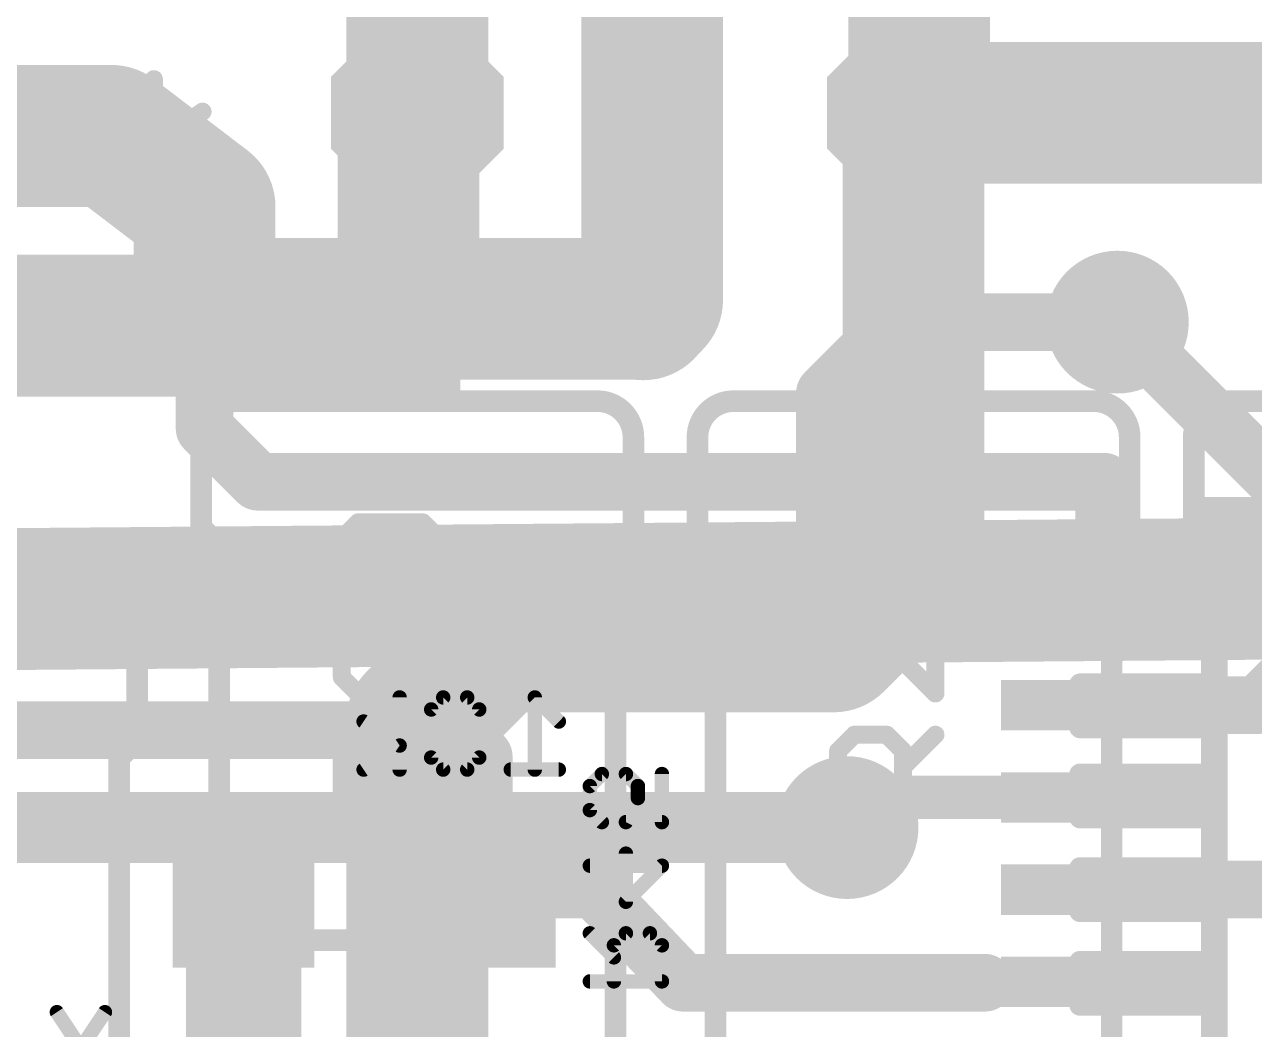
# Model space of a CAD drawing. Header units: inches. Extents: x -5 to 142, y -3 to 122.
# Drawn here: x 102.23 to 110.9, y 67.64 to 74.72 of the extents above; entities that cross this region are included whole.
import ezdxf

# ---------------------------------------------------------------- set-up
doc = ezdxf.new("R2010")
doc.units = ezdxf.units.IN
doc.header["$MEASUREMENT"] = 0
for name, color, linetype in [('1', 22, 'Continuous'), ('15', 22, 'Continuous'), ('16', 175, 'Continuous'), ('17', 82, 'Continuous'), ('18', 82, 'Continuous'), ('2', 175, 'Continuous'), ('21', 253, 'Continuous'), ('22', 253, 'Continuous'), ('25', 253, 'Continuous'), ('26', 253, 'Continuous'), ('27', 253, 'Continuous'), ('28', 253, 'Continuous'), ('51', 253, 'Continuous'), ('52', 253, 'Continuous')]:
    doc.layers.add(name, color=color, linetype=linetype)

# ---------------------------------------------------------------- blocks, each defined once
blk = doc.blocks.new('RECT')
blk.add_solid([(-0.5, -0.5), (0.5, -0.5), (-0.5, 0.5), (0.5, 0.5)])
blk = doc.blocks.new('OCTAGONP')
at = {"const_width": 0.5}
blk.add_lwpolyline([(-0.25, -0.1036), (-0.25, 0.1036), (-0.1036, 0.25), (0.1036, 0.25), (0.25, 0.1036), (0.25, -0.1036), (0.1036, -0.25), (-0.1036, -0.25), (-0.25, -0.1036), (-0.25, 0.1036)], dxfattribs=at)
blk = doc.blocks.new('ROUNDP')
at = {"const_width": 0.5}
blk.add_lwpolyline([(0, -0.25, 1), (0, 0.25, 1), (0, -0.25)], format="xyb", dxfattribs=at)
blk = doc.blocks.new('ROUNDV')
at = {"const_width": 0.5}
blk.add_lwpolyline([(0, -0.25, 1), (0, 0.25, 1), (0, -0.25)], format="xyb", dxfattribs=at)

msp = doc.modelspace()

# ---------------------------------------------------------------- linework, layer by layer
at = {"layer": '1', "const_width": 1}
for points in [[(108.54, 77.75), (108.54, 74.14)], [(105, 77.375), (105, 74.1)], [(104.9375, 74.0375), (105, 74.1)], [(108.54, 74.14), (108.5, 74.1)], [(108.5, 74.1), (112, 74.1)], [(108.5, 74.1), (108.5, 70.9375)], [(104.9375, 72.875), (104.9375, 74.0375)], [(104.6625, 72.6), (104.9375, 72.875)], [(101.5, 72.6), (104.6625, 72.6)], [(108.5, 70.9375), (107.9375, 70.375)], [(105.5625, 70.375), (105, 69.8125)], [(107.9375, 70.375), (105.5625, 70.375)], [(105, 69.8125), (105, 61.4)]]:
    msp.add_lwpolyline(points, dxfattribs=at)
at = {"layer": '1', "const_width": 0.5}
for points in [[(105.1768, 73.9232, 1), (104.8232, 74.2768)], [(108.5, 74.35, 1), (108.5, 73.85)], [(108.75, 74.1, 1), (108.25, 74.1)], [(108.7168, 73.9632, 1), (108.3632, 74.3168)], [(105.1875, 74.0375, 1), (104.6875, 74.0375)], [(108.3232, 74.2768, 1), (108.6768, 73.9232)], [(104.7607, 74.2143, 1), (105.1143, 73.8607)], [(104.75, 74.1, 1), (105.25, 74.1)], [(108.29, 74.14, 1), (108.79, 74.14)], [(105.1143, 72.6982, 1), (104.7607, 73.0518)], [(104.6875, 72.875, 1), (105.1875, 72.875)], [(104.6625, 72.35, 1), (104.6625, 72.85)], [(104.4857, 72.7768, 1), (104.8393, 72.4232)], [(108.6768, 70.7607, 1), (108.3232, 71.1143)], [(108.25, 70.9375, 1), (108.75, 70.9375)], [(105.5625, 70.625, 1), (105.5625, 70.125)], [(105.7393, 70.1982, 1), (105.3857, 70.5518)], [(107.9375, 70.125, 1), (107.9375, 70.625)], [(107.7607, 70.5518, 1), (108.1143, 70.1982)], [(105.25, 69.8125, 1), (104.75, 69.8125)], [(104.8232, 69.9893, 1), (105.1768, 69.6357)]]:
    msp.add_lwpolyline(points, format="xyb", dxfattribs=at)
at = {"layer": '15', "const_width": 0.4064}
for points in [[(108.375, 72.625), (107.875, 72.125)], [(109.9375, 72.625), (108.375, 72.625)], [(107.875, 72.125), (107.875, 70.9688)], [(107.875, 70.9688), (107.4375, 70.5312)], [(107.4375, 70.5312), (96.3125, 70.5312)]]:
    msp.add_lwpolyline(points, dxfattribs=at)
at = {"layer": '15', "const_width": 0.2032}
for points in [[(108.375, 72.7266, 1), (108.375, 72.5234)], [(108.4468, 72.5532, 1), (108.3032, 72.6968)], [(109.9375, 72.5234, 1), (109.9375, 72.7266)], [(107.9766, 72.125, 1), (107.7734, 72.125)], [(107.8032, 72.1968, 1), (107.9468, 72.0532)], [(107.9468, 70.8969, 1), (107.8032, 71.0406)], [(107.7734, 70.9688, 1), (107.9766, 70.9688)], [(107.3657, 70.6031, 1), (107.5093, 70.4594)], [(107.4375, 70.4297, 1), (107.4375, 70.6328)]]:
    msp.add_lwpolyline(points, format="xyb", dxfattribs=at)
at = {"layer": '16'}
for points, const_width in [([(106.6562, 75.75), (106.6562, 72.7812)], 1), ([(94.2, 73.675), (103.2313, 73.675)], 0.4064), ([(103.2313, 73.675), (103.5, 73.4062)], 0.4064), ([(103.5, 73.4062), (103.5, 71.875)], 0.4064), ([(106.6562, 72.7812), (106.5938, 72.7188)], 1), ([(111.125, 71.4375), (109.9375, 72.625)], 0.4064), ([(103.5, 71.875), (103.875, 71.5)], 0.4064), ([(103.875, 71.5), (109.8438, 71.5)], 0.4064), ([(109.8438, 71.5), (109.8438, 70.625)], 0.4064), ([(109.8438, 70.625), (109.859, 70.5625)], 0.3048), ([(109.859, 70.5625), (109.8715, 70.575)], 0.3048), ([(110.925, 69.925), (111.125, 70.125)], 0.4064), ([(109.8715, 69.925), (110.925, 69.925)], 0.4064), ([(95, 69.75), (105.3125, 69.75)], 0.4064), ([(105.3125, 69.75), (105.4688, 69.5625)], 0.4064), ([(105.4688, 69.5625), (105.4688, 68.6313)], 0.4064), ([(108.2438, 69.275), (108.0312, 69.0625)], 0.3048), ([(109.8715, 69.275), (108.2438, 69.275)], 0.3048), ([(103.775, 68.625), (103.775, 67)], 0.8128), ([(105.4688, 68.6313), (105.475, 68.625)], 0.4064), ([(105.475, 68.625), (106.25, 68.625)], 0.4064), ([(106.25, 68.625), (106.875, 67.9688)], 0.4064), ([(109.8715, 68.625), (111.5, 68.625)], 0.4064), ([(106.875, 67.9688), (109.0027, 67.9688)], 0.4064), ([(109.0027, 67.9688), (109.8715, 67.975)], 0.3048)]:
    msp.add_lwpolyline(points, dxfattribs=dict(at, const_width=const_width))
for points, const_width in [([(103.3031, 73.7468, 1), (103.1594, 73.6032)], 0.2032), ([(103.2313, 73.5734, 1), (103.2313, 73.7766)], 0.2032), ([(103.6016, 73.4062, 1), (103.3984, 73.4062)], 0.2032), ([(103.4282, 73.3344, 1), (103.5718, 73.4781)], 0.2032), ([(106.833, 72.6045, 1), (106.4795, 72.958)], 0.5), ([(106.417, 72.8955, 1), (106.7705, 72.542)], 0.5), ([(106.4062, 72.7812, 1), (106.9062, 72.7812)], 0.5), ([(110.0093, 72.6968, 1), (109.8657, 72.5532)], 0.2032), ([(103.5718, 71.9468, 1), (103.4282, 71.8032)], 0.2032), ([(103.3984, 71.875, 1), (103.6016, 71.875)], 0.2032), ([(103.875, 71.6016, 1), (103.875, 71.3984)], 0.2032), ([(103.8032, 71.4282, 1), (103.9468, 71.5718)], 0.2032), ([(109.9454, 71.5, 1), (109.7421, 71.5)], 0.2032), ([(109.8438, 71.3984, 1), (109.8438, 71.6016)], 0.2032), ([(109.9178, 70.643, 1), (109.7697, 70.607)], 0.1524), ([(109.7421, 70.625, 1), (109.9454, 70.625)], 0.2032), ([(109.8051, 70.6164, 1), (109.9128, 70.5086)], 0.1524), ([(109.9253, 70.5211, 1), (109.8176, 70.6289)], 0.1524), ([(109.7849, 70.5445, 1), (109.933, 70.5805)], 0.1524), ([(109.8715, 70.0266, 1), (109.8715, 69.8234)], 0.2032), ([(110.8532, 69.9968, 1), (110.9968, 69.8532)], 0.2032), ([(110.925, 69.8234, 1), (110.925, 70.0266)], 0.2032), ([(105.3906, 69.815, 1), (105.2344, 69.685)], 0.2032), ([(105.3125, 69.6484, 1), (105.3125, 69.8516)], 0.2032), ([(105.5704, 69.5625, 1), (105.3671, 69.5625)], 0.2032), ([(105.3907, 69.4975, 1), (105.5468, 69.6275)], 0.2032), ([(108.2438, 69.3512, 1), (108.2438, 69.1988)], 0.1524), ([(108.2976, 69.2211, 1), (108.1899, 69.3289)], 0.1524), ([(109.8715, 69.1988, 1), (109.8715, 69.3512)], 0.1524), ([(107.9774, 69.1164, 1), (108.0851, 69.0086)], 0.1524), ([(103.9782, 68.625, 1), (103.5718, 68.625)], 0.4064), ([(105.5406, 68.7031, 1), (105.3969, 68.5594)], 0.2032), ([(105.475, 68.7266, 1), (105.475, 68.5234)], 0.2032), ([(105.4032, 68.5532, 1), (105.5468, 68.6968)], 0.2032), ([(106.3236, 68.6951, 1), (106.1764, 68.5549)], 0.2032), ([(106.25, 68.5234, 1), (106.25, 68.7266)], 0.2032), ([(109.8715, 68.7266, 1), (109.8715, 68.5234)], 0.2032), ([(105.3671, 68.6313, 1), (105.5704, 68.6313)], 0.2032), ([(106.875, 68.0703, 1), (106.875, 67.8672)], 0.2032), ([(109.0027, 67.8672, 1), (109.0027, 68.0703)], 0.2032), ([(106.8014, 67.8987, 1), (106.9486, 68.0388)], 0.2032), ([(109.0022, 68.0449, 1), (109.0032, 67.8926)], 0.1524), ([(109.872, 67.8988, 1), (109.8709, 68.0512)], 0.1524)]:
    msp.add_lwpolyline(points, format="xyb", dxfattribs=dict(at, const_width=const_width))
at = {"layer": '2'}
for points, const_width in [([(102.8438, 73.9375), (98.5625, 73.9375)], 1), ([(103.5, 73.4375), (102.8438, 73.9375)], 1), ([(103.5, 72.7188), (103.5, 73.4375)], 1), ([(106.5938, 72.7188), (103.5, 72.7188)], 1), ([(96.3438, 70.625), (111.4688, 70.75)], 1), ([(108.0312, 69.0625), (87.625, 69.0625)], 0.5)]:
    msp.add_lwpolyline(points, dxfattribs=dict(at, const_width=const_width))
for points, const_width in [([(102.9953, 74.1364, 1), (102.6922, 73.7386)], 0.5), ([(102.8438, 73.6875, 1), (102.8438, 74.1875)], 0.5), ([(103.75, 73.4375, 1), (103.25, 73.4375)], 0.5), ([(103.3485, 73.2386, 1), (103.6515, 73.6364)], 0.5), ([(103.5, 72.9688, 1), (103.5, 72.4688)], 0.5), ([(106.5938, 72.4688, 1), (106.5938, 72.9688)], 0.5), ([(103.25, 72.7188, 1), (103.75, 72.7188)], 0.5), ([(108.0312, 68.9375, 1), (108.0312, 69.1875)], 0.25)]:
    msp.add_lwpolyline(points, format="xyb", dxfattribs=dict(at, const_width=const_width))
at = {"layer": '21'}
for points, const_width in [([(103.73, 72.068, 0.4142), (103.476, 71.814)], 0.1524), ([(103.73, 72.1061, 1), (103.73, 72.0299)], 0.0762), ([(103.73, 72.0299, 1), (103.73, 72.1061)], 0.0762), ([(106.524, 71.814, 0.4142), (106.27, 72.068)], 0.1524), ([(106.27, 72.1061, 1), (106.27, 72.0299)], 0.0762), ([(106.27, 72.0299, 1), (106.27, 72.1061)], 0.0762), ([(107.23, 72.068, 0.4142), (106.976, 71.814)], 0.1524), ([(107.23, 72.1061, 1), (107.23, 72.0299)], 0.0762), ([(107.23, 72.0299, 1), (107.23, 72.1061)], 0.0762), ([(110.024, 71.814, 0.4142), (109.77, 72.068)], 0.1524), ([(109.77, 72.1061, 1), (109.77, 72.0299)], 0.0762), ([(109.77, 72.0299, 1), (109.77, 72.1061)], 0.0762), ([(110.73, 72.068, 0.4142), (110.476, 71.814)], 0.1524), ([(110.73, 72.1061, 1), (110.73, 72.0299)], 0.0762), ([(110.73, 72.0299, 1), (110.73, 72.1061)], 0.0762), ([(103.5141, 71.814, 1), (103.4379, 71.814)], 0.0762), ([(103.4379, 71.814, 1), (103.5141, 71.814)], 0.0762), ([(106.5621, 71.814, 1), (106.4859, 71.814)], 0.0762), ([(106.4859, 71.814, 1), (106.5621, 71.814)], 0.0762), ([(107.0141, 71.814, 1), (106.9379, 71.814)], 0.0762), ([(106.9379, 71.814, 1), (107.0141, 71.814)], 0.0762), ([(110.0621, 71.814, 1), (109.9859, 71.814)], 0.0762), ([(109.9859, 71.814, 1), (110.0621, 71.814)], 0.0762), ([(110.5141, 71.814, 1), (110.4379, 71.814)], 0.0762), ([(110.4379, 71.814, 1), (110.5141, 71.814)], 0.0762), ([(103.4379, 71.179, 1), (103.5141, 71.179)], 0.0762), ([(103.5029, 71.2059, 1), (103.4491, 71.1521)], 0.0762), ([(106.4859, 71.179, 1), (106.5621, 71.179)], 0.0762), ([(106.5509, 71.1521, 1), (106.4971, 71.2059)], 0.0762), ([(106.9379, 71.179, 1), (107.0141, 71.179)], 0.0762), ([(107.0029, 71.2059, 1), (106.9491, 71.1521)], 0.0762), ([(109.9859, 71.179, 1), (110.0621, 71.179)], 0.0762), ([(110.0509, 71.1521, 1), (109.9971, 71.2059)], 0.0762), ([(110.4379, 71.179, 1), (110.5141, 71.179)], 0.0762), ([(110.5029, 71.2059, 1), (110.4491, 71.1521)], 0.0762), ([(103.6411, 71.052, 1), (103.5649, 71.052)], 0.0762), ([(106.4351, 71.052, 1), (106.3589, 71.052)], 0.0762), ([(107.1411, 71.052, 1), (107.0649, 71.052)], 0.0762), ([(109.9351, 71.052, 1), (109.8589, 71.052)], 0.0762), ([(110.6411, 71.052, 1), (110.5649, 71.052)], 0.0762), ([(103.5761, 71.0251, 1), (103.6299, 71.0789)], 0.0762), ([(106.3701, 71.0789, 1), (106.4239, 71.0251)], 0.0762), ([(107.0761, 71.0251, 1), (107.1299, 71.0789)], 0.0762), ([(109.8701, 71.0789, 1), (109.9239, 71.0251)], 0.0762), ([(110.5761, 71.0251, 1), (110.6299, 71.0789)], 0.0762), ([(103.024, 70.314, 0.4142), (102.77, 70.568)], 0.1524), ([(102.77, 70.6061, 1), (102.77, 70.5299)], 0.0762), ([(102.77, 70.5299, 1), (102.77, 70.6061)], 0.0762), ([(103.0621, 70.314, 1), (102.9859, 70.314)], 0.0762), ([(102.9859, 70.314, 1), (103.0621, 70.314)], 0.0762), ([(103.0509, 69.6521, 1), (102.9971, 69.7059)], 0.0762), ([(102.9859, 69.679, 1), (103.0621, 69.679)], 0.0762), ([(102.9351, 69.552, 1), (102.8589, 69.552)], 0.0762), ([(102.8701, 69.5789, 1), (102.9239, 69.5251)], 0.0762)]:
    msp.add_lwpolyline(points, format="xyb", dxfattribs=dict(at, const_width=const_width))
at = {"layer": '21', "const_width": 0.1524}
for points in [[(106.27, 72.068), (103.73, 72.068)], [(109.77, 72.068), (107.23, 72.068)], [(113.27, 72.068), (110.73, 72.068)], [(103.476, 71.814), (103.476, 71.179)], [(106.524, 71.814), (106.524, 71.179)], [(106.976, 71.814), (106.976, 71.179)], [(110.024, 71.814), (110.024, 71.179)], [(110.476, 71.814), (110.476, 71.179)], [(103.603, 71.052), (103.476, 71.179)], [(106.397, 71.052), (106.524, 71.179)], [(107.103, 71.052), (106.976, 71.179)], [(109.897, 71.052), (110.024, 71.179)], [(110.603, 71.052), (110.476, 71.179)], [(103.603, 71.052), (103.603, 64.448)], [(106.397, 71.052), (106.397, 64.448)], [(107.103, 71.052), (107.103, 64.448)], [(109.897, 71.052), (109.897, 64.448)], [(110.603, 71.052), (110.603, 64.448)], [(100.23, 70.568), (102.77, 70.568)], [(103.024, 70.314), (103.024, 69.679)], [(102.897, 69.552), (103.024, 69.679)], [(102.897, 62.948), (102.897, 69.552)]]:
    msp.add_lwpolyline(points, dxfattribs=at)
at = {"layer": '22', "const_width": 0.1524}
for points in [[(110.4874, 71.3174), (115.2626, 71.3174)], [(110.4874, 71.0888), (110.4874, 71.3174)]]:
    msp.add_lwpolyline(points, dxfattribs=at)
at = {"layer": '22', "const_width": 0.0762}
for points in [[(110.4874, 71.3555, 1), (110.4874, 71.2793)], [(110.5255, 71.3174, 1), (110.4493, 71.3174)], [(110.4493, 71.0888, 1), (110.5255, 71.0888)]]:
    msp.add_lwpolyline(points, format="xyb", dxfattribs=at)
at = {"layer": '25', "const_width": 0.127}
for points in [[(104.4679, 71.0993), (104.5823, 71.2137)], [(104.5823, 71.2137), (105.0399, 71.2137)], [(105.0399, 70.7561), (104.5823, 71.2137)], [(105.0399, 71.2137), (105.1543, 71.0993)], [(108.6543, 70.7561), (108.6543, 71.2137)], [(104.4679, 70.8705), (104.4679, 71.0993)], [(105.1543, 71.0993), (105.1543, 70.8705)], [(108.1967, 70.7561), (107.9679, 70.9849)], [(107.9679, 70.9849), (108.6543, 70.9849)], [(104.5823, 70.7561), (104.4679, 70.8705)], [(105.1543, 70.8705), (105.0399, 70.7561)], [(105.0399, 70.7561), (104.5823, 70.7561)], [(104.5823, 70.4653), (104.4679, 70.3509)], [(104.6967, 70.4653), (104.5823, 70.4653)], [(105.1543, 70.0077), (104.6967, 70.4653)], [(105.1543, 70.4653), (105.1543, 70.0077)], [(108.0823, 70.4653), (107.9679, 70.3509)], [(108.1967, 70.4653), (108.0823, 70.4653)], [(108.6543, 70.0077), (108.1967, 70.4653)], [(108.6543, 70.4653), (108.6543, 70.0077)], [(104.4679, 70.3509), (104.4679, 70.1221)], [(107.9679, 70.3509), (107.9679, 70.1221)], [(104.4679, 70.1221), (104.5823, 70.0077)], [(107.9679, 70.1221), (108.0823, 70.0077)], [(104.4679, 69.6024), (104.5823, 69.7168)], [(104.5823, 69.7168), (104.8111, 69.7168)], [(104.8111, 69.7168), (104.9255, 69.6024)], [(104.9255, 69.488), (105.1543, 69.7168)], [(107.9679, 69.6024), (108.0823, 69.7168)], [(108.0823, 69.7168), (108.3111, 69.7168)], [(108.3111, 69.7168), (108.4255, 69.6024)], [(108.4255, 69.488), (108.6543, 69.7168)], [(104.4679, 69.2593), (104.4679, 69.6024)], [(104.9255, 69.6024), (104.9255, 69.2593)], [(107.9679, 69.2593), (107.9679, 69.6024)], [(108.4255, 69.6024), (108.4255, 69.2593)], [(105.1543, 69.2593), (104.4679, 69.2593)], [(108.6543, 69.2593), (107.9679, 69.2593)]]:
    msp.add_lwpolyline(points, dxfattribs=at)
at = {"layer": '25', "const_width": 0.0635}
for points in [[(104.5823, 71.2454, 1), (104.5823, 71.1819)], [(104.6048, 71.2361, 1), (104.5599, 71.1912)], [(104.6048, 71.1912, 1), (104.5599, 71.2361)], [(105.0624, 71.2361, 1), (105.0175, 71.1912)], [(105.0399, 71.1819, 1), (105.0399, 71.2454)], [(108.6861, 71.2137, 1), (108.6226, 71.2137)], [(104.4997, 71.0993, 1), (104.4362, 71.0993)], [(104.4455, 71.1217, 1), (104.4904, 71.0768)], [(105.1861, 71.0993, 1), (105.1226, 71.0993)], [(105.1318, 71.0768, 1), (105.1768, 71.1217)], [(107.9679, 71.0166, 1), (107.9679, 70.9531)], [(107.9904, 71.0073, 1), (107.9455, 70.9624)], [(108.6543, 70.9531, 1), (108.6543, 71.0166)], [(104.4362, 70.8705, 1), (104.4997, 70.8705)], [(104.4904, 70.8929, 1), (104.4455, 70.848)], [(105.1226, 70.8705, 1), (105.1861, 70.8705)], [(105.1768, 70.848, 1), (105.1318, 70.8929)], [(104.5823, 70.7878, 1), (104.5823, 70.7243)], [(104.5599, 70.7336, 1), (104.6048, 70.7785)], [(105.0175, 70.7785, 1), (105.0624, 70.7336)], [(105.0175, 70.7336, 1), (105.0624, 70.7785)], [(105.0399, 70.7243, 1), (105.0399, 70.7878)], [(108.1743, 70.7336, 1), (108.2192, 70.7785)], [(108.6226, 70.7561, 1), (108.6861, 70.7561)], [(104.5823, 70.497, 1), (104.5823, 70.4335)], [(104.6048, 70.4428, 1), (104.5599, 70.4877)], [(104.7192, 70.4877, 1), (104.6743, 70.4428)], [(104.6967, 70.4335, 1), (104.6967, 70.497)], [(105.1861, 70.4653, 1), (105.1226, 70.4653)], [(108.0823, 70.497, 1), (108.0823, 70.4335)], [(108.1048, 70.4428, 1), (108.0599, 70.4877)], [(108.2192, 70.4877, 1), (108.1743, 70.4428)], [(108.1967, 70.4335, 1), (108.1967, 70.497)], [(108.6861, 70.4653, 1), (108.6226, 70.4653)], [(104.4997, 70.3509, 1), (104.4362, 70.3509)], [(104.4455, 70.3733, 1), (104.4904, 70.3284)], [(107.9997, 70.3509, 1), (107.9362, 70.3509)], [(107.9455, 70.3733, 1), (107.9904, 70.3284)], [(104.4904, 70.1445, 1), (104.4455, 70.0996)], [(107.9904, 70.1445, 1), (107.9455, 70.0996)], [(104.4362, 70.1221, 1), (104.4997, 70.1221)], [(107.9362, 70.1221, 1), (107.9997, 70.1221)], [(104.5599, 69.9852, 1), (104.6048, 70.0301)], [(105.1226, 70.0077, 1), (105.1861, 70.0077)], [(105.1318, 69.9852, 1), (105.1768, 70.0301)], [(108.0599, 69.9852, 1), (108.1048, 70.0301)], [(108.6226, 70.0077, 1), (108.6861, 70.0077)], [(108.6318, 69.9852, 1), (108.6768, 70.0301)], [(104.5823, 69.7486, 1), (104.5823, 69.6851)], [(104.6048, 69.6944, 1), (104.5599, 69.7393)], [(104.8336, 69.7393, 1), (104.7887, 69.6944)], [(104.8111, 69.6851, 1), (104.8111, 69.7486)], [(105.1768, 69.6944, 1), (105.1318, 69.7393)], [(108.0823, 69.7486, 1), (108.0823, 69.6851)], [(108.1048, 69.6944, 1), (108.0599, 69.7393)], [(108.3336, 69.7393, 1), (108.2887, 69.6944)], [(108.3111, 69.6851, 1), (108.3111, 69.7486)], [(108.6768, 69.6944, 1), (108.6318, 69.7393)], [(104.4997, 69.6024, 1), (104.4362, 69.6024)], [(104.4455, 69.6249, 1), (104.4904, 69.58)], [(104.9573, 69.6024, 1), (104.8938, 69.6024)], [(104.9031, 69.58, 1), (104.948, 69.6249)], [(107.9997, 69.6024, 1), (107.9362, 69.6024)], [(107.9455, 69.6249, 1), (107.9904, 69.58)], [(108.4573, 69.6024, 1), (108.3938, 69.6024)], [(108.4031, 69.58, 1), (108.448, 69.6249)], [(104.9031, 69.5105, 1), (104.948, 69.4656)], [(108.4031, 69.5105, 1), (108.448, 69.4656)], [(104.4679, 69.291, 1), (104.4679, 69.2275)], [(105.1543, 69.2275, 1), (105.1543, 69.291)], [(107.9679, 69.291, 1), (107.9679, 69.2275)], [(108.6543, 69.2275, 1), (108.6543, 69.291)], [(104.4362, 69.2593, 1), (104.4997, 69.2593)], [(104.8938, 69.2593, 1), (104.9573, 69.2593)], [(107.9362, 69.2593, 1), (107.9997, 69.2593)], [(108.3938, 69.2593, 1), (108.4573, 69.2593)]]:
    msp.add_lwpolyline(points, format="xyb", dxfattribs=at)
at = {"layer": '26', "const_width": 0.1016}
for points in [[(106.3018, 69.4399), (106.2171, 69.3551)], [(106.4713, 69.4399), (106.3018, 69.4399)], [(106.556, 69.3551), (106.4713, 69.4399)], [(106.7255, 69.4399), (106.7255, 69.1009)], [(106.2171, 69.3551), (106.2171, 69.1857)], [(106.556, 69.2704), (106.556, 69.3551)], [(106.4713, 69.1009), (106.556, 69.2704)], [(106.2171, 69.1857), (106.3018, 69.1009)], [(106.7255, 69.1009), (106.4713, 69.1009)], [(106.4713, 68.5396), (106.4713, 68.8786)], [(106.2171, 68.7938), (106.7255, 68.7938)], [(106.7255, 68.7938), (106.4713, 68.5396)], [(106.3865, 68.1478), (106.2171, 68.3173)], [(106.4713, 68.3173), (106.3865, 68.2325)], [(106.6407, 68.3173), (106.4713, 68.3173)], [(106.7255, 68.2325), (106.6407, 68.3173)], [(106.3865, 68.2325), (106.3865, 67.9783)], [(106.7255, 67.9783), (106.7255, 68.2325)], [(106.2171, 67.9783), (106.7255, 67.9783)]]:
    msp.add_lwpolyline(points, dxfattribs=at)
at = {"layer": '26', "const_width": 0.0508}
for points in [[(106.3018, 69.4653, 1), (106.3018, 69.4145)], [(106.3197, 69.4219, 1), (106.2838, 69.4578)], [(106.4892, 69.4578, 1), (106.4533, 69.4219)], [(106.4713, 69.4145, 1), (106.4713, 69.4653)], [(106.7509, 69.4399, 1), (106.7001, 69.4399)], [(106.2425, 69.3551, 1), (106.1916, 69.3551)], [(106.1991, 69.3731, 1), (106.235, 69.3372)], [(106.5814, 69.3551, 1), (106.5306, 69.3551)], [(106.538, 69.3372, 1), (106.574, 69.3731)], [(106.5787, 69.259, 1), (106.5333, 69.2818)], [(106.235, 69.2036, 1), (106.1991, 69.1677)], [(106.5306, 69.2704, 1), (106.5814, 69.2704)], [(106.1916, 69.1857, 1), (106.2425, 69.1857)], [(106.2838, 69.083, 1), (106.3197, 69.1189)], [(106.4485, 69.1123, 1), (106.494, 69.0896)], [(106.4713, 69.1263, 1), (106.4713, 69.0755)], [(106.7001, 69.1009, 1), (106.7509, 69.1009)], [(106.7255, 69.0755, 1), (106.7255, 69.1263)], [(106.4967, 68.8786, 1), (106.4459, 68.8786)], [(106.2171, 68.8192, 1), (106.2171, 68.7684)], [(106.7434, 68.7759, 1), (106.7075, 68.8118)], [(106.7255, 68.7684, 1), (106.7255, 68.8192)], [(106.4533, 68.5576, 1), (106.4892, 68.5216)], [(106.4459, 68.5396, 1), (106.4967, 68.5396)], [(106.235, 68.3352, 1), (106.1991, 68.2993)], [(106.4713, 68.3427, 1), (106.4713, 68.2919)], [(106.4892, 68.2993, 1), (106.4533, 68.3352)], [(106.6587, 68.3352, 1), (106.6228, 68.2993)], [(106.6407, 68.2919, 1), (106.6407, 68.3427)], [(106.4119, 68.2325, 1), (106.3611, 68.2325)], [(106.3686, 68.2505, 1), (106.4045, 68.2146)], [(106.7509, 68.2325, 1), (106.7001, 68.2325)], [(106.7075, 68.2146, 1), (106.7434, 68.2505)], [(106.3686, 68.1298, 1), (106.4045, 68.1657)], [(106.2171, 68.0037, 1), (106.2171, 67.9529)], [(106.3611, 67.9783, 1), (106.4119, 67.9783)], [(106.7001, 67.9783, 1), (106.7509, 67.9783)], [(106.7255, 67.9529, 1), (106.7255, 68.0037)]]:
    msp.add_lwpolyline(points, format="xyb", dxfattribs=at)
at = {"layer": '27', "const_width": 0.0635}
for points in [[(103.1742, 74.3374, 1), (103.1107, 74.3374)], [(102.5084, 74.1403, 1), (102.5084, 74.0768)], [(102.5309, 74.0861, 1), (102.486, 74.131)], [(102.8516, 74.0768, 1), (102.8516, 74.1403)], [(103.5033, 74.0822, 1), (103.468, 74.135)], [(102.4258, 73.9942, 1), (102.3623, 73.9942)], [(102.3716, 74.0166, 1), (102.4165, 73.9717)], [(103.1601, 73.9062, 1), (103.1249, 73.8534)], [(103.1249, 73.9062, 1), (103.1601, 73.8534)], [(102.4165, 73.7878, 1), (102.3716, 73.7429)], [(102.3623, 73.7654, 1), (102.4258, 73.7654)], [(102.5084, 73.6828, 1), (102.5084, 73.6193)], [(102.486, 73.6285, 1), (102.5309, 73.6735)], [(102.8516, 73.6193, 1), (102.8516, 73.6828)], [(103.1107, 73.651, 1), (103.1742, 73.651)], [(103.468, 73.6246, 1), (103.5033, 73.6774)]]:
    msp.add_lwpolyline(points, format="xyb", dxfattribs=at)
at = {"layer": '27', "const_width": 0.127}
for points in [[(103.1425, 73.651), (103.1425, 74.3374)], [(102.5084, 74.1086), (102.394, 73.9942)], [(102.8516, 74.1086), (102.5084, 74.1086)], [(103.1425, 73.8798), (103.4857, 74.1086)], [(102.394, 73.9942), (102.394, 73.7654)], [(103.4857, 73.651), (103.1425, 73.8798)], [(102.394, 73.7654), (102.5084, 73.651)], [(102.5084, 73.651), (102.8516, 73.651)]]:
    msp.add_lwpolyline(points, dxfattribs=at)
at = {"layer": '28', "const_width": 0.1016}
for points in [[(104.8757, 69.4712), (104.8757, 69.9796)], [(105.1828, 69.9796), (105.0981, 69.8949)], [(105.3523, 69.9796), (105.1828, 69.9796)], [(105.437, 69.8949), (105.3523, 69.9796)], [(105.9983, 69.8102), (105.8289, 69.9796)], [(105.8289, 69.9796), (105.8289, 69.4712)], [(105.0981, 69.8949), (105.0981, 69.5559)], [(105.437, 69.5559), (105.0981, 69.8949)], [(105.437, 69.5559), (105.437, 69.8949)], [(104.8757, 69.6407), (104.6215, 69.8102)], [(104.6215, 69.4712), (104.8757, 69.6407)], [(105.0981, 69.5559), (105.1828, 69.4712)], [(105.3523, 69.4712), (105.437, 69.5559)], [(105.1828, 69.4712), (105.3523, 69.4712)], [(105.9983, 69.4712), (105.6594, 69.4712)], [(102.4583, 67.7614), (102.6278, 67.5072)], [(102.6278, 67.5072), (102.7973, 67.7614)]]:
    msp.add_lwpolyline(points, dxfattribs=at)
at = {"layer": '28', "const_width": 0.0508}
for points in [[(104.9011, 69.9796, 1), (104.8503, 69.9796)], [(105.1828, 70.005, 1), (105.1828, 69.9542)], [(105.2008, 69.9617, 1), (105.1648, 69.9976)], [(105.3702, 69.9976, 1), (105.3343, 69.9617)], [(105.3523, 69.9542, 1), (105.3523, 70.005)], [(105.8468, 69.9976, 1), (105.8109, 69.9617)], [(105.8543, 69.9796, 1), (105.8035, 69.9796)], [(105.116, 69.9129, 1), (105.0801, 69.8769)], [(105.0801, 69.9129, 1), (105.116, 69.8769)], [(105.1235, 69.8949, 1), (105.0727, 69.8949)], [(105.4624, 69.8949, 1), (105.4116, 69.8949)], [(105.4191, 69.8769, 1), (105.455, 69.9129)], [(104.6356, 69.8313, 1), (104.6074, 69.789)], [(105.9804, 69.7922, 1), (106.0163, 69.8281)], [(104.8898, 69.6195, 1), (104.8616, 69.6618)], [(104.8616, 69.6195, 1), (104.8898, 69.6618)], [(105.116, 69.5739, 1), (105.0801, 69.538)], [(105.0727, 69.5559, 1), (105.1235, 69.5559)], [(105.4116, 69.5559, 1), (105.4624, 69.5559)], [(105.455, 69.538, 1), (105.4191, 69.5739)], [(105.4191, 69.538, 1), (105.455, 69.5739)], [(104.6074, 69.4923, 1), (104.6356, 69.4501)], [(104.8503, 69.4712, 1), (104.9011, 69.4712)], [(105.1828, 69.4966, 1), (105.1828, 69.4458)], [(105.1648, 69.4532, 1), (105.2008, 69.4892)], [(105.3343, 69.4892, 1), (105.3702, 69.4532)], [(105.3523, 69.4458, 1), (105.3523, 69.4966)], [(105.6594, 69.4966, 1), (105.6594, 69.4458)], [(105.8035, 69.4712, 1), (105.8543, 69.4712)], [(105.9983, 69.4458, 1), (105.9983, 69.4966)], [(102.4794, 67.7755, 1), (102.4372, 67.7473)], [(102.8184, 67.7473, 1), (102.7761, 67.7755)]]:
    msp.add_lwpolyline(points, format="xyb", dxfattribs=at)
at = {"layer": '51', "const_width": 0.6096}
for points in [[(105, 74.1), (105, 72.83)], [(108.5, 74.1), (108.5, 72.83)]]:
    msp.add_lwpolyline(points, dxfattribs=at)
at = {"layer": '51', "const_width": 0.3048}
for points in [[(105.1524, 74.1, 1), (104.8476, 74.1)], [(108.6524, 74.1, 1), (108.3476, 74.1)], [(104.8476, 72.83, 1), (105.1524, 72.83)], [(108.3476, 72.83, 1), (108.6524, 72.83)]]:
    msp.add_lwpolyline(points, format="xyb", dxfattribs=at)
at = {"layer": '52', "const_width": 0.1524}
for points in [[(110.6398, 71.165), (115.1102, 71.165)], [(110.6398, 66.085), (110.6398, 71.165)], [(109.6746, 70.4284), (109.6746, 70.7332)], [(109.6746, 70.7332), (110.6398, 70.7332)], [(110.6398, 70.7332), (110.6398, 70.4284)], [(110.6398, 70.4284), (109.6746, 70.4284)], [(109.6746, 69.768), (109.6746, 70.0728)], [(109.6746, 70.0728), (110.6398, 70.0728)], [(110.6398, 70.0728), (110.6398, 69.768)], [(110.6398, 69.768), (109.6746, 69.768)], [(109.6746, 69.133), (109.6746, 69.4378)], [(109.6746, 69.4378), (110.6398, 69.4378)], [(110.6398, 69.4378), (110.6398, 69.133)], [(110.6398, 69.133), (109.6746, 69.133)], [(104.193, 68.981), (105.057, 68.981)], [(109.6746, 68.4726), (109.6746, 68.7774)], [(109.6746, 68.7774), (110.6398, 68.7774)], [(110.6398, 68.7774), (110.6398, 68.4726)], [(110.6398, 68.4726), (109.6746, 68.4726)], [(105.057, 68.269), (104.193, 68.269)], [(109.6746, 67.8122), (109.6746, 68.117)], [(109.6746, 68.117), (110.6398, 68.117)], [(110.6398, 68.117), (110.6398, 67.8122)], [(110.6398, 67.8122), (109.6746, 67.8122)]]:
    msp.add_lwpolyline(points, dxfattribs=at)
at = {"layer": '52', "const_width": 0.0762}
for points in [[(110.6398, 71.2031, 1), (110.6398, 71.1269)], [(110.6779, 71.165, 1), (110.6017, 71.165)], [(109.7127, 70.7332, 1), (109.6365, 70.7332)], [(109.6746, 70.7713, 1), (109.6746, 70.6951)], [(110.6779, 70.7332, 1), (110.6017, 70.7332)], [(110.6398, 70.6951, 1), (110.6398, 70.7713)], [(109.6746, 70.4665, 1), (109.6746, 70.3903)], [(109.6365, 70.4284, 1), (109.7127, 70.4284)], [(110.6017, 70.4284, 1), (110.6779, 70.4284)], [(110.6398, 70.3903, 1), (110.6398, 70.4665)], [(109.7127, 70.0728, 1), (109.6365, 70.0728)], [(109.6746, 70.1109, 1), (109.6746, 70.0347)], [(110.6779, 70.0728, 1), (110.6017, 70.0728)], [(110.6398, 70.0347, 1), (110.6398, 70.1109)], [(109.6746, 69.8061, 1), (109.6746, 69.7299)], [(110.6398, 69.7299, 1), (110.6398, 69.8061)], [(109.6365, 69.768, 1), (109.7127, 69.768)], [(110.6017, 69.768, 1), (110.6779, 69.768)], [(109.7127, 69.4378, 1), (109.6365, 69.4378)], [(109.6746, 69.4759, 1), (109.6746, 69.3997)], [(110.6779, 69.4378, 1), (110.6017, 69.4378)], [(110.6398, 69.3997, 1), (110.6398, 69.4759)], [(109.6746, 69.1711, 1), (109.6746, 69.0949)], [(109.6365, 69.133, 1), (109.7127, 69.133)], [(110.6017, 69.133, 1), (110.6779, 69.133)], [(110.6398, 69.0949, 1), (110.6398, 69.1711)], [(104.193, 69.0191, 1), (104.193, 68.9429)], [(105.057, 68.9429, 1), (105.057, 69.0191)], [(109.7127, 68.7774, 1), (109.6365, 68.7774)], [(109.6746, 68.8155, 1), (109.6746, 68.7393)], [(110.6779, 68.7774, 1), (110.6017, 68.7774)], [(110.6398, 68.7393, 1), (110.6398, 68.8155)], [(109.6746, 68.5107, 1), (109.6746, 68.4345)], [(110.6398, 68.4345, 1), (110.6398, 68.5107)], [(109.6365, 68.4726, 1), (109.7127, 68.4726)], [(110.6017, 68.4726, 1), (110.6779, 68.4726)], [(104.193, 68.3071, 1), (104.193, 68.2309)], [(105.057, 68.2309, 1), (105.057, 68.3071)], [(109.7127, 68.117, 1), (109.6365, 68.117)], [(109.6746, 68.1551, 1), (109.6746, 68.0789)], [(110.6779, 68.117, 1), (110.6017, 68.117)], [(110.6398, 68.0789, 1), (110.6398, 68.1551)], [(109.6746, 67.8503, 1), (109.6746, 67.7741)], [(109.6365, 67.8122, 1), (109.7127, 67.8122)], [(110.6017, 67.8122, 1), (110.6779, 67.8122)], [(110.6398, 67.7741, 1), (110.6398, 67.8503)]]:
    msp.add_lwpolyline(points, format="xyb", dxfattribs=at)

# ---------------------------------------------------------------- block references
at = {"layer": '16', "xscale": 1.5113, "yscale": 0.3556}
for p in [(109.8715, 70.575), (109.8715, 69.925), (109.8715, 69.275), (109.8715, 68.625), (109.8715, 67.975)]:
    msp.add_blockref('RECT', p, dxfattribs=at)
at = {"layer": '16', "yscale": 1.1}
for p in [(103.775, 68.625), (105.475, 68.625)]:
    msp.add_blockref('RECT', p, dxfattribs=at)
at = {"layer": '17', "xscale": 1.2192, "yscale": 1.2192, "rotation": 90}
for name, p in [('OCTAGONP', (105, 74.1)), ('ROUNDP', (105, 74.1)), ('ROUNDP', (105, 74.1)), ('OCTAGONP', (105, 74.1)), ('OCTAGONP', (108.5, 74.1)), ('ROUNDP', (108.5, 74.1)), ('ROUNDP', (108.5, 74.1)), ('OCTAGONP', (108.5, 74.1))]:
    msp.add_blockref(name, p, dxfattribs=at)
at = {"layer": '18'}
for p, xscale, yscale in [((106.5938, 72.7188), 1.0064, 1.0064), ((106.5938, 72.7188), 1.0064, 1.0064), ((106.5938, 72.7188), 0.9048, 0.9048), ((106.5938, 72.7188), 0.9048, 0.9048), ((109.9375, 72.625), 1.0064, 1.0064), ((109.9375, 72.625), 1.0064, 1.0064), ((109.9375, 72.625), 0.9048, 0.9048), ((109.9375, 72.625), 0.9048, 0.9048), ((108.0312, 69.0625), 1.0064, 1.0064), ((108.0312, 69.0625), 1.0064, 1.0064), ((108.0312, 69.0625), 0.9048, 0.9048), ((108.0312, 69.0625), 0.9048, 0.9048)]:
    msp.add_blockref('ROUNDV', p, dxfattribs=dict(at, xscale=xscale, yscale=yscale))
at = {"layer": '21', "xscale": 0.8636, "yscale": 0.6096, "rotation": 90}
for p in [(105, 72.4998), (108.5, 72.4998)]:
    msp.add_blockref('RECT', p, dxfattribs=at)
at = {"layer": '52', "xscale": 0.4064, "yscale": 0.8636}
for p in [(103.99, 68.625), (105.26, 68.625)]:
    msp.add_blockref('RECT', p, dxfattribs=at)

doc.saveas('drawing.dxf')
